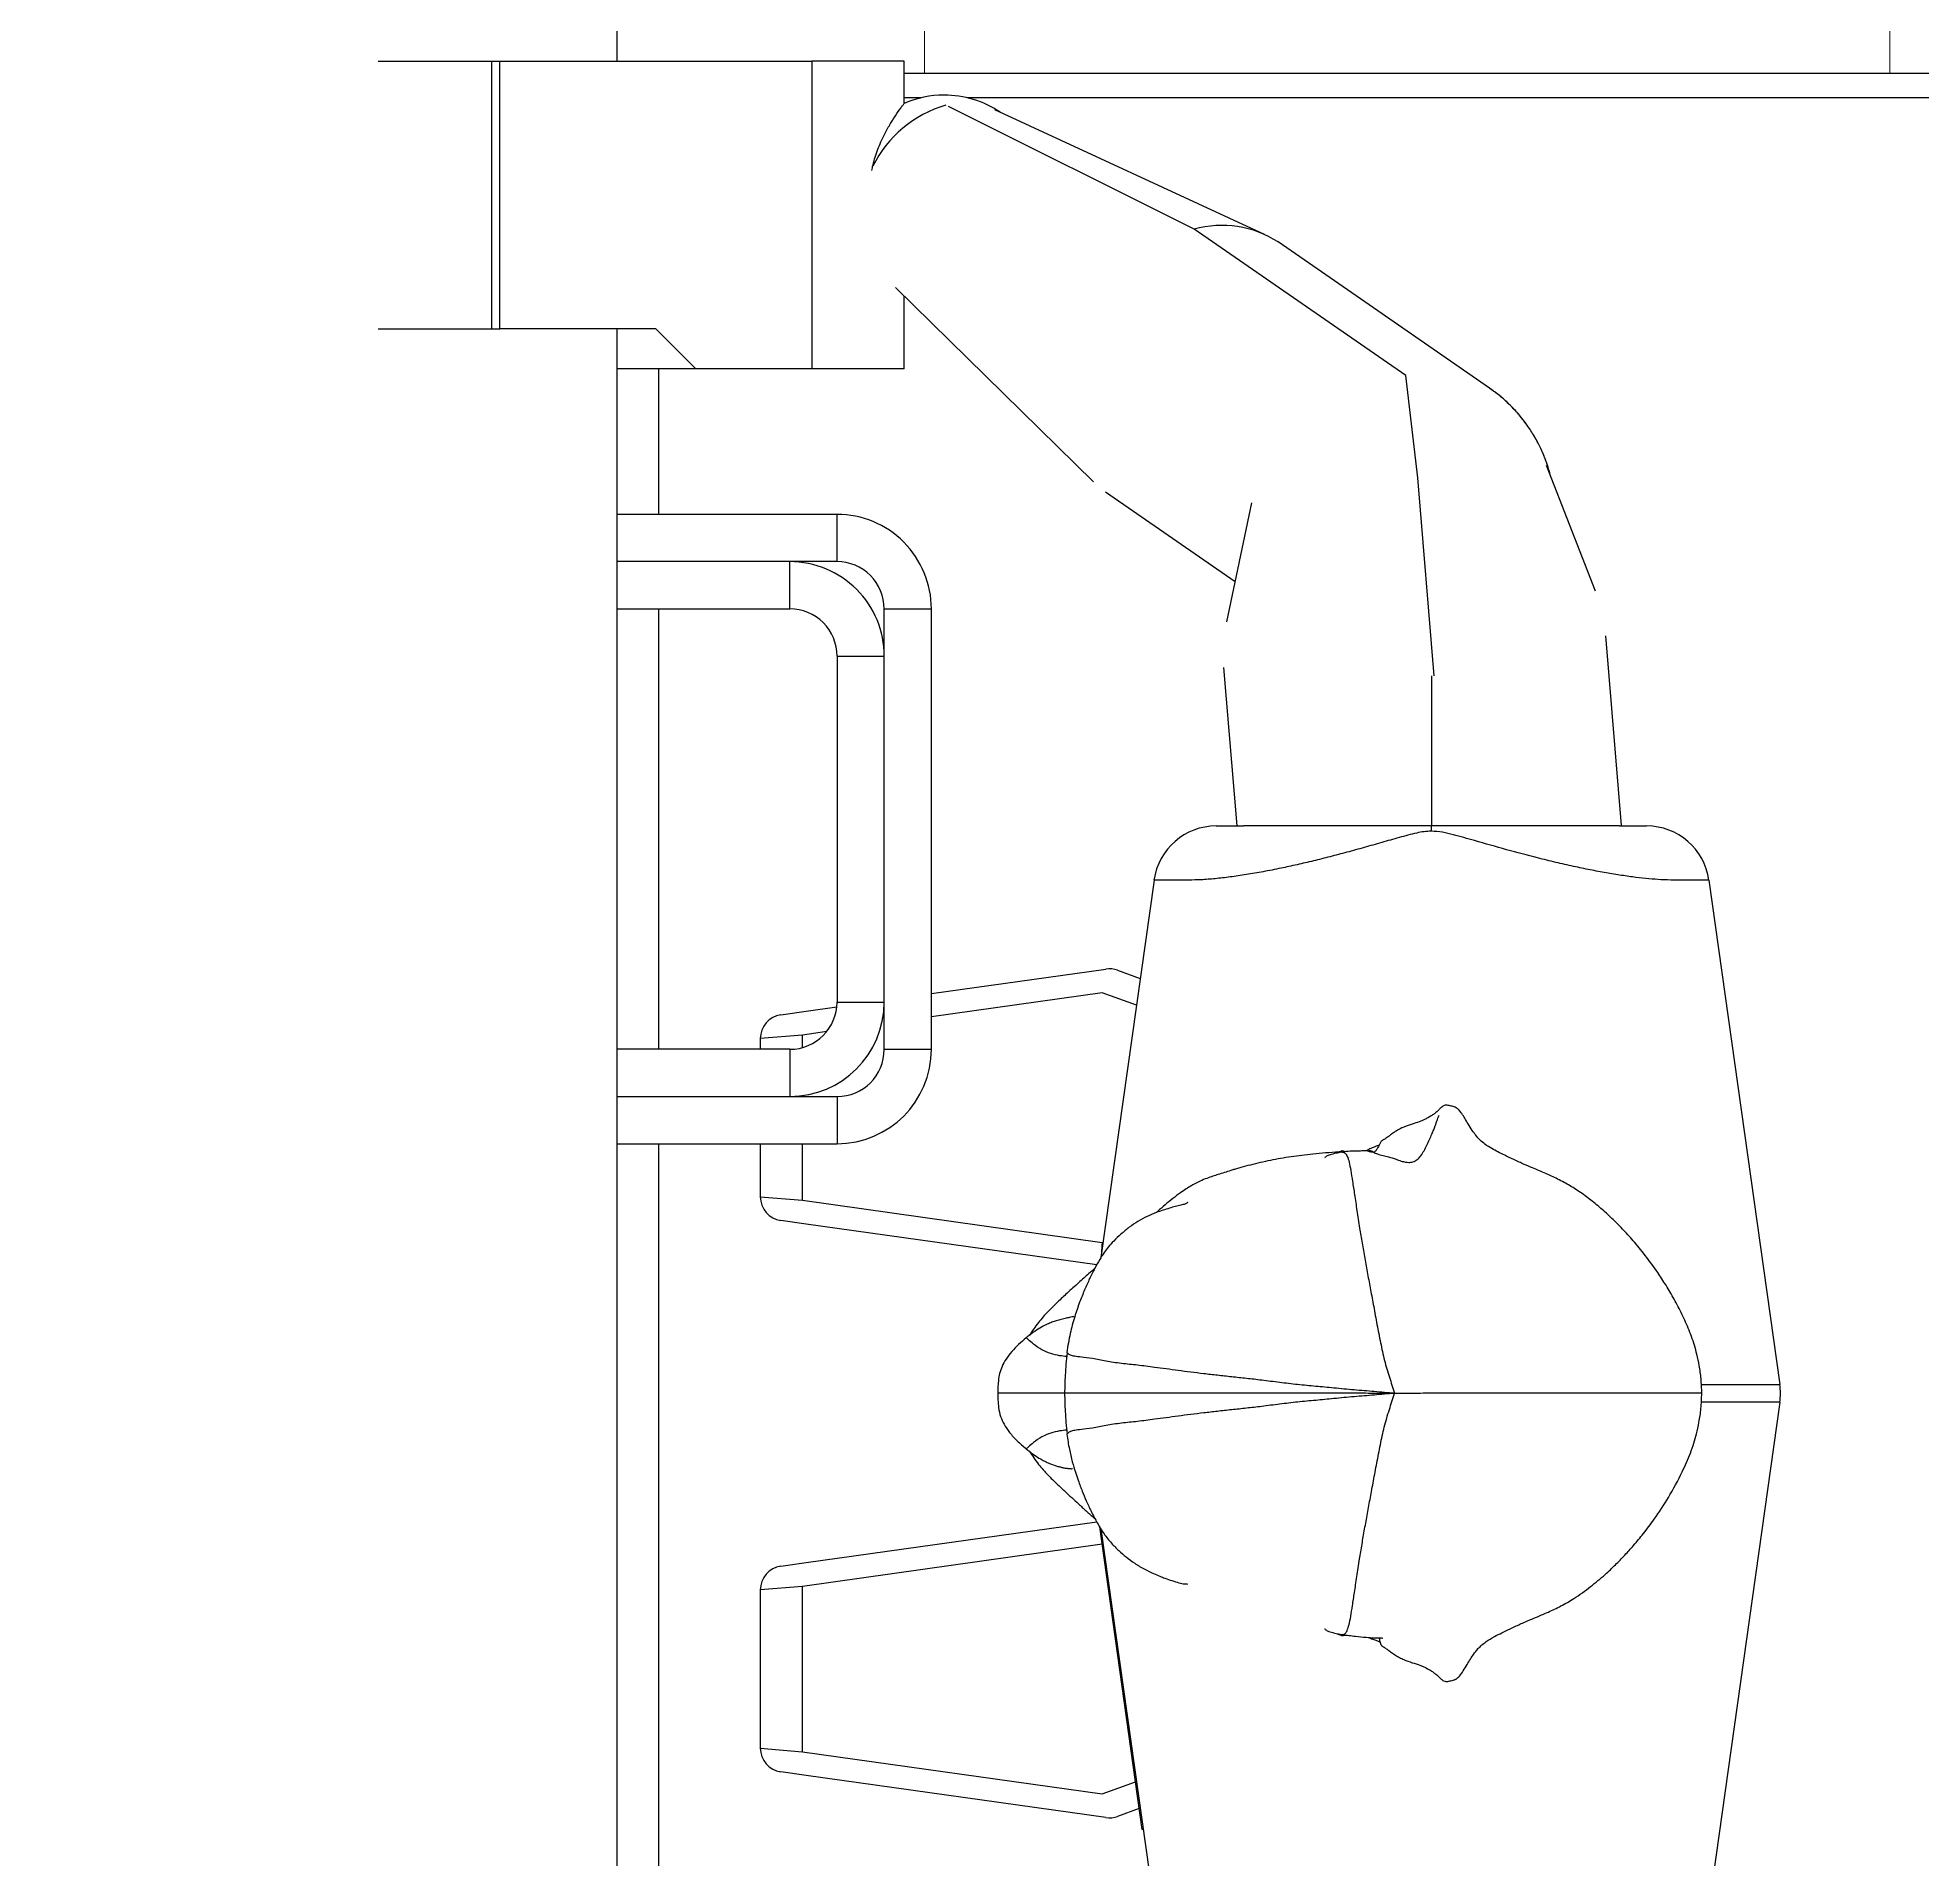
# Model space of a CAD drawing. Header units: inches. Extents: x -955375 to 106222, y -96450 to 64845.
# Drawn here: x 26848 to 27464, y 48174 to 48770 of the extents above; entities that cross this region are included whole.
import ezdxf

# ---------------------------------------------------------------- set-up
doc = ezdxf.new("R2010")
doc.units = ezdxf.units.IN
doc.header["$MEASUREMENT"] = 0
doc.linetypes.add('CONTINUA', pattern=[0])
doc.layers.add('ACHUTECH', color=24, linetype='Continuous', lineweight=18)
for name, color, linetype in [('DIBUJO', 2, 'Continuous'), ('Layer9', 7, 'Continuous'), ('maquinas', 7, 'Continuous')]:
    doc.layers.add(name, color=color, linetype=linetype)
doc.styles.get("Standard").update_dxf_attribs({"font": 'isocp2.shx'})
doc.dimstyles.new('SUPERPEQUEÑA', dxfattribs={"dimtxt": 0.1, "dimasz": 0.05, "dimexe": 0.1, "dimexo": 0.15, "dimgap": 0.05, "dimtad": 1, "dimzin": 0, "dimdsep": 46, "dimtxsty": 'Standard', "dimblk1": 'CRUZZ', "dimblk2": 'CRUZZ', "dimsah": 1, "dimcen": 0.03, "dimse1": 1, "dimse2": 1, "dimclrd": 109, "dimclre": 4, "dimclrt": 173, "dimadec": 0, "dimazin": 0, "dimtfac": 1, "dimtix": 1, "dimtmove": 1, "dimatfit": 3, "dimldrblk": 'CRUZZ', "dimfxl": 1, "dimtolj": 1, "dimtzin": 0, "dimlwd": -1, "dimarcsym": 0})

# ---------------------------------------------------------------- blocks, each defined once
blk = doc.blocks.new('CRUZ')
at = {"layer": 'DIBUJO', "color": 7, "lineweight": -3}
for p, q in [((-0.2, 0), (0.2, 0)), ((0, 0.2), (0, -0.2))]:
    blk.add_line(p, q, dxfattribs=at)
at = {"layer": 'DIBUJO', "color": 7, "lineweight": -3, "const_width": 0.05}
blk.add_lwpolyline([(0, 0, 1), (0, 0, 1)], format="xyb", close=True, dxfattribs=at)
blk = doc.blocks.new('CRUZZ')
at = {"layer": 'DIBUJO', "color": 3, "xscale": 10, "yscale": 10, "zscale": 10}
blk.add_blockref('CRUZ', (0, 0), dxfattribs=at)
blk = doc.blocks.new('*D178')
at = {"layer": 'ACHUTECH', "color": 7, "ltscale": 500, "transparency": 16777216}
blk.add_line((6285.44, 60544.62), (93195.31, 60544.62), dxfattribs=at)
at = {"layer": 'Defpoints', "color": 0, "linetype": 'CONTINUA', "ltscale": 500, "transparency": 16777216}
for p in [(93195.36, 60544.62), (93195.36, 48341.76), (6285.39, 47809.89)]:
    blk.add_point(p, dxfattribs=at)
at = {"layer": 'ACHUTECH', "color": 7, "linetype": 'CONTINUA', "ltscale": 500, "transparency": 16777216, "xscale": 0.05, "yscale": 0.05, "zscale": 0.05, "rotation": 180}
blk.add_blockref('CRUZZ', (6285.39, 60544.62), dxfattribs=at)
at = {"layer": 'ACHUTECH', "color": 7, "linetype": 'CONTINUA', "ltscale": 500, "transparency": 16777216, "xscale": 0.05, "yscale": 0.05, "zscale": 0.05}
blk.add_blockref('CRUZZ', (93195.36, 60544.62), dxfattribs=at)
at = {"layer": 'ACHUTECH', "color": 7, "linetype": 'CONTINUA', "lineweight": 13, "ltscale": 500, "transparency": 16777216, "insert": (49740.37, 60544.71), "char_height": 0.15, "attachment_point": 5}
blk.add_mtext('\\A1;86909.97', dxfattribs=at)
blk = doc.blocks.new('ertyuiop')
at = {"layer": 'maquinas', "color": 3, "linetype": 'Continuous'}
for p, q in [((1022444.63, 77402.12, 1.1), (1022444.63, 77365.95, 1.1)), ((1022530.15, 77402.12, 1.1), (1022530.15, 77365.95, 1.1)), ((1022444.63, 77365.95, 1.1), (1022444.63, 77363.25, 1.1)), ((1022530.15, 77365.95, 1.1), (1022444.63, 77365.95, 1.1)), ((1022444.63, 77313.44, 1.1), (1022444.63, 77363.25, 1.1)), ((1022444.63, 77363.25, 1.1), (1022530.15, 77363.25, 1.1)), ((1022530.15, 77365.95, 1.1), (1022530.15, 77363.25, 1.1)), ((1022530.15, 77363.25, 1.1), (1022530.15, 77263.63, 1.1)), ((1022444.63, 77325.91, 1.1), (1021764.53, 77325.91, 1.1)), ((1022184.33, 77325.91, 1.1), (1022184.33, 77255.56, 1.1)), ((1022199.4, 77325.91, 1.1), (1022199.4, 77270.63, 1.1)), ((1022214.48, 77270.63, 1.1), (1022214.48, 77325.91, 1.1)), ((1022355.19, 77325.91, 1.1), (1022355.19, 77270.63, 1.1)), ((1022370.27, 77270.63, 1.1), (1022370.27, 77325.91, 1.1)), ((1022385.34, 77255.56, 1.1), (1022385.34, 77325.91, 1.1)), ((1022431.86, 77300.67, 1.1), (1022431.86, 77325.91, 1.1)), ((1022836.61, 77325.91, 1.1), (1022530.15, 77325.91, 1.1)), ((1022431.86, 77300.67, 1.1), (1022444.63, 77313.44, 1.1)), ((1022184.33, 77312.64, 1.1), (1021777.29, 77312.64, 1.1)), ((1022355.19, 77312.64, 1.1), (1022214.48, 77312.64, 1.1)), ((1022431.86, 77312.64, 1.1), (1022385.34, 77312.64, 1.1)), ((1022431.86, 77263.63, 1.1), (1022431.86, 77300.67, 1.1)), ((1022214.48, 77270.63, 1.1), (1022199.4, 77270.63, 1.1)), ((1022199.4, 77270.63, 1.1), (1022199.4, 77255.56, 1.1)), ((1022355.19, 77270.63, 1.1), (1022370.27, 77270.63, 1.1)), ((1022370.27, 77255.56, 1.1), (1022370.27, 77270.63, 1.1)), ((1022431.86, 77234.11, 1.1), (1022431.86, 77263.63, 1.1)), ((1022530.15, 77263.63, 1.1), (1022431.86, 77263.63, 1.1)), ((1022530.15, 77234.11, 1.1), (1022530.15, 77263.63, 1.1)), ((1022199.4, 77255.56, 1.1), (1022184.33, 77255.56, 1.1)), ((1022229.56, 77255.56, 1.1), (1022229.56, 77240.48, 1.1)), ((1022340.11, 77255.56, 1.1), (1022229.56, 77255.56, 1.1)), ((1022340.11, 77255.56, 1.1), (1022340.11, 77240.48, 1.1)), ((1022370.27, 77255.56, 1.1), (1022385.34, 77255.56, 1.1)), ((1022214.48, 77240.48, 1.1), (1022229.56, 77240.48, 1.1)), ((1022214.48, 77240.48, 1.1), (1022214.48, 77225.4, 1.1)), ((1022229.56, 77240.48, 1.1), (1022340.11, 77240.48, 1.1)), ((1022340.11, 77240.48, 1.1), (1022355.19, 77240.48, 1.1)), ((1022355.19, 77240.48, 1.1), (1022355.19, 77225.4, 1.1)), ((1022431.86, 77234.11, 1.1), (1022455.21, 77234.11, 1.1)), ((1022516.63, 77234.11, 1.1), (1022530.15, 77234.11, 1.1)), ((1022518.43, 77228.74, 1.1), (1022518.43, 77234.11, 1.1)), ((1022526.29, 77234.11, 1.1), (1022526.29, 76733.29, 1.1)), ((1022214.48, 77225.4, 1.1), (1022355.19, 77225.4, 1.1)), ((1022518.43, 76844.28, 1.1), (1022518.43, 77213.95, 1.1))]:
    blk.add_line(p, q, dxfattribs=at)
at = {"layer": 'maquinas', "color": 0, "linetype": 'Continuous'}
for p, q in [((1021991.25, 77280.08, 1.1), (1021990.1, 77266.55, 1.1)), ((1022041.76, 77280.08, 1.1), (1021991.25, 77280.08, 1.1)), ((1022042.9, 77266.55, 1.1), (1022041.76, 77280.08, 1.1)), ((1022167.4, 77280.08, 1.1), (1022166.25, 77266.55, 1.1)), ((1022184.33, 77280.08, 1.1), (1022167.4, 77280.08, 1.1)), ((1022217.91, 77280.08, 1.1), (1022214.48, 77280.08, 1.1)), ((1022219.05, 77266.55, 1.1), (1022217.91, 77280.08, 1.1)), ((1021982.52, 77265.37, 1.1), (1021983.66, 77273.49, 1.1)), ((1022049.34, 77273.49, 1.1), (1022050.49, 77265.37, 1.1)), ((1022158.67, 77265.37, 1.1), (1022159.81, 77273.49, 1.1)), ((1022225.49, 77273.49, 1.1), (1022226.63, 77265.37, 1.1)), ((1021969.03, 77169.64, 1.1), (1021982.52, 77265.37, 1.1)), ((1021990.1, 77266.55, 1.1), (1021976.61, 77170.82, 1.1)), ((1021990.1, 77266.55, 1.1), (1022042.9, 77266.55, 1.1)), ((1022056.39, 77170.84, 1.1), (1022042.9, 77266.55, 1.1)), ((1022050.49, 77265.37, 1.1), (1022063.56, 77172.6, 1.1)), ((1022145.59, 77172.59, 1.1), (1022158.67, 77265.37, 1.1)), ((1022166.25, 77266.55, 1.1), (1022152.76, 77170.82, 1.1)), ((1022166.25, 77266.55, 1.1), (1022184.33, 77266.55, 1.1)), ((1022215.04, 77266.55, 1.1), (1022219.05, 77266.55, 1.1)), ((1022220.13, 77258.86, 1.1), (1022219.05, 77266.55, 1.1)), ((1022226.63, 77265.37, 1.1), (1022228.01, 77255.64, 1.1)), ((1022457.87, 77236.82, 1.1), (1022395.71, 77173.59, 1.1)), ((1022232.54, 77170.82, 1.1), (1022224.85, 77225.4, 1.1)), ((1022232.27, 77225.4, 1.1), (1022240.12, 77169.64, 1.1)), ((1022476.44, 77141.44, 1.1), (1022515.64, 77219.97, 1.1)), ((1022474.82, 77118.93, 1.1), (1022514.58, 77205.11, 1.1)), ((1022091.64, 77182.07, 1.1), (1022091.5, 77182.09, 1.1)), ((1022117.51, 77182.06, 1.1), (1022117.66, 77182.09, 1.1)), ((1022061.31, 77171.24, 1.1), (1021940.63, 77154.28, 1.1)), ((1021965.28, 77158.05, 1.1), (1022061.92, 77171.62, 1.1)), ((1021976.61, 77170.82, 1.1), (1021980.49, 77160.19, 1.1)), ((1022268.53, 77154.28, 1.1), (1022147.93, 77171.23, 1.1)), ((1022152.76, 77170.82, 1.1), (1022152.2, 77170.63, 1.1)), ((1022152.76, 77170.82, 1.1), (1022152.87, 77170.54, 1.1)), ((1022228.56, 77159.9, 1.1), (1022232.54, 77170.82, 1.1)), ((1022392.57, 77169.8, 1.1), (1022363.97, 77128.39, 1.1)), ((1021971.95, 77158.99, 1.1), (1021969.42, 77165.96, 1.1)), ((1022239.74, 77165.96, 1.1), (1022237.1, 77158.7, 1.1)), ((1021965.28, 77157.75, 1.1), (1021965.28, 77158.05, 1.1)), ((1021965.28, 77158.05, 1.1), (1021965.32, 77157.75, 1.1)), ((1022268.53, 77143.15, 1.1), (1022268.53, 77154.28, 1.1)), ((1022429.72, 77073.82, 1.1), (1022476.44, 77141.44, 1.1)), ((1022285.83, 77134.38, 1.1), (1022285.83, 77125.74, 1.1)), ((1022336.5, 77132.03, 1.1), (1022285.83, 77127.86, 1.1)), ((1022389.07, 77123.11, 1.1), (1022351.08, 77131.11, 1.1)), ((1022425.67, 77047.04, 1.1), (1022472.39, 77114.66, 1.1)), ((1022027.44, 77095.06, 1.1), (1022027.49, 77095.2, 1.1)), ((1022027.6, 77094.28, 1.1), (1022027.57, 77094.17, 1.1)), ((1022181.55, 77094.32, 1.1), (1022181.58, 77094.2, 1.1)), ((1022181.74, 77093.27, 1.1), (1022181.77, 77094.93, 1.1)), ((1022397.06, 77069.97, 1.1), (1022429.72, 77073.82, 1.1)), ((1022333.75, 77064.76, 1.1), (1022397.06, 77069.97, 1.1)), ((1022284.17, 77065.64, 1.1), (1022285.83, 77065.64, 1.1)), ((1022333.75, 77065.64, 1.1), (1022285.83, 77065.64, 1.1)), ((1022360.79, 77013.2, 1.1), (1022401.01, 77028.87, 1.1)), ((1022285.99, 77004.92, 1.1), (1022346.56, 77009.9, 1.1)), ((1022285.83, 77005.53, 1.1), (1022285.83, 76996.9, 1.1)), ((1022268.53, 76976.99, 1.1), (1022268.53, 76988.12, 1.1)), ((1022101.78, 76954.34, 1.1), (1021940.63, 76976.99, 1.1)), ((1022101.78, 76954.34, 1.1), (1022101.78, 76979.38, 1.1)), ((1022107.37, 76979.35, 1.1), (1022107.37, 76954.34, 1.1)), ((1022268.53, 76976.99, 1.1), (1022107.37, 76954.34, 1.1))]:
    blk.add_line(p, q, dxfattribs=at)
for centre, radius, start, end in [((1021991.25, 77272.42, 1.1), 7.66, 90.08509, 171.97931), ((1022041.76, 77272.42, 1.1), 7.66, 8.02069, 89.83237), ((1022167.4, 77272.42, 1.1), 7.66, 90.08509, 171.97931), ((1022217.91, 77272.42, 1.1), 7.66, 8.02069, 89.83237), ((1022229.56, 77270.63, 1.1), 15.08, 180, 270), ((1022479.78, 77210.26, 1.1), 37.79, 16.24114, 63.65553), ((1022487.39, 77221.34, 1.1), 31.91, 0, 23.57818), ((1022487.39, 77221.34, 1.1), 31.91, 325.94333, 0), ((1021976.61, 77168.57, 1.1), 7.66, 171.97931, 200), ((1022149.71, 77147.93, 1.1), 23.09, 82.40766, 90.74952), ((1022232.54, 77168.57, 1.1), 7.66, 340, 8.02069), ((1022265.73, 77134.38, 1.1), 20.1, 0, 82), ((1022445.12, 77132.48, 1.1), 32.57, 326.82542, 15.96393), ((1022265.73, 76996.9, 1.1), 20.1, 278, 0), ((1022104.58, 76974.25, 1.1), 20.1, 262, 278)]:
    blk.add_arc(centre, radius, start, end, dxfattribs=at)
at = {"layer": 'maquinas', "color": 3, "linetype": 'Continuous'}
for centre, radius, start, end in [((1022229.56, 77270.63, 1.1), 30.15, 180, 270), ((1022340.11, 77270.63, 1.1), 15.08, 270, 0), ((1022340.11, 77270.63, 1.1), 30.15, 270, 0), ((1022214.48, 77255.56, 1.1), 30.15, 180, 270), ((1022214.48, 77255.56, 1.1), 15.08, 180, 270), ((1022355.19, 77255.56, 1.1), 15.08, 270, 0), ((1022355.19, 77255.56, 1.1), 30.15, 270, 0)]:
    blk.add_arc(centre, radius, start, end, dxfattribs=at)
at = {"layer": 'maquinas', "color": 0, "linetype": 'Continuous'}
for points, knots in [([(1022495.19, 77244.47, 1.1), (1022495.81, 77244.34, 1.1), (1022497.29, 77244.03, 1.1), (1022499.56, 77243.36, 1.1), (1022502.01, 77242.51, 1.1), (1022504.21, 77241.6, 1.1), (1022506.14, 77240.7, 1.1), (1022507.83, 77239.83, 1.1), (1022509.44, 77238.94, 1.1), (1022510.82, 77238.11, 1.1), (1022512.69, 77236.94, 1.1), (1022514.12, 77235.96, 1.1), (1022515.36, 77235.07, 1.1), (1022515.94, 77234.63, 1.1), (1022516.5, 77234.21, 1.1), (1022516.58, 77234.15, 1.1), (1022516.63, 77234.11, 1.1)], [0, 0, 0, 0, 0.056019, 0.132909, 0.21147, 0.290639, 0.352483, 0.415075, 0.478073, 0.54195, 0.589818, 0.735496, 0.775925, 0.857783, 0.899341, 1, 1, 1, 1]), ([(1022104.58, 77204.18, 1.1), (1022103.88, 77204.17, 1.1), (1022102.36, 77204.17, 1.1), (1022099.86, 77203.98, 1.1), (1022097.21, 77203.4, 1.1), (1022094.53, 77202.18, 1.1), (1022091.94, 77200.37, 1.1), (1022089.29, 77198, 1.1), (1022087.66, 77196.1, 1.1), (1022086.81, 77195.13, 1.1)], [0, 0, 0, 0, 0.100079, 0.219086, 0.360481, 0.487886, 0.640109, 0.814151, 1, 1, 1, 1]), ([(1022104.58, 77182.86, 1.1), (1022104.58, 77183.23, 1.1), (1022104.58, 77184.55, 1.1), (1022104.58, 77186.95, 1.1), (1022104.58, 77190.08, 1.1), (1022104.58, 77193.1, 1.1), (1022104.58, 77196.17, 1.1), (1022104.58, 77199.41, 1.1), (1022104.58, 77201.92, 1.1), (1022104.58, 77203.36, 1.1), (1022104.58, 77203.98, 1.1), (1022104.58, 77204.23, 1.1), (1022104.58, 77204.16, 1.1), (1022104.58, 77204.16, 1.1)], [0, 0, 0, 0, 0.046214, 0.164162, 0.284339, 0.40524, 0.52847, 0.656237, 0.790075, 0.89314, 0.944567, 0.994164, 1, 1, 1, 1]), ([(1022122.34, 77195.13, 1.1), (1022121.64, 77195.94, 1.1), (1022120.26, 77197.57, 1.1), (1022117.98, 77199.72, 1.1), (1022115.63, 77201.53, 1.1), (1022113.28, 77202.86, 1.1), (1022110.96, 77203.65, 1.1), (1022108.08, 77204.15, 1.1), (1022105.96, 77204.17, 1.1), (1022104.58, 77204.18, 1.1)], [0, 0, 0, 0, 0.154889, 0.307782, 0.45126, 0.580303, 0.695367, 0.801791, 1, 1, 1, 1]), ([(1022086.1, 77194.13, 1.1), (1022084.66, 77193.17, 1.1), (1022081.96, 77191.37, 1.1), (1022078.59, 77188.3, 1.1), (1022075.78, 77185.47, 1.1), (1022073.4, 77182.92, 1.1), (1022071.28, 77180.61, 1.1), (1022069.17, 77178.33, 1.1), (1022067, 77175.93, 1.1), (1022065.41, 77174.15, 1.1), (1022064.62, 77173.2, 1.1), (1022064.55, 77173.12, 1.1)], [0, 0, 0, 0, 0.170436, 0.320973, 0.452344, 0.567929, 0.669129, 0.766537, 0.877222, 0.989922, 1, 1, 1, 1]), ([(1022086.82, 77195.13, 1.1), (1022086.23, 77194.38, 1.1), (1022085.2, 77193.06, 1.1), (1022084, 77191.22, 1.1), (1022083.21, 77189.83, 1.1), (1022082.7, 77188.82, 1.1), (1022082.33, 77188.03, 1.1), (1022081.81, 77186.8, 1.1), (1022081.37, 77185.42, 1.1), (1022080.94, 77183.82, 1.1), (1022080.72, 77182.79, 1.1), (1022080.61, 77181.71, 1.1), (1022080.51, 77180.82, 1.1), (1022080.49, 77180.4, 1.1), (1022080.54, 77180.38, 1.1), (1022080.56, 77180.37, 1.1)], [0, 0, 0, 0, 0.143037, 0.252837, 0.333733, 0.387609, 0.425784, 0.467142, 0.594363, 0.650546, 0.724115, 0.824531, 0.936329, 0.979806, 1, 1, 1, 1]), ([(1022092.83, 77182.17, 1.1), (1022092.76, 77182.92, 1.1), (1022092.6, 77184.6, 1.1), (1022091.93, 77187.3, 1.1), (1022090.81, 77190.14, 1.1), (1022088.97, 77192.65, 1.1), (1022087.62, 77194.22, 1.1), (1022087.06, 77194.88, 1.1), (1022086.83, 77195.15, 1.1), (1022086.84, 77195.1, 1.1), (1022086.84, 77195.09, 1.1)], [0, 0, 0, 0, 0.145986, 0.326806, 0.508392, 0.69472, 0.83487, 0.906024, 0.9757, 1, 1, 1, 1]), ([(1022116.32, 77182.17, 1.1), (1022116.4, 77182.92, 1.1), (1022116.55, 77184.6, 1.1), (1022117.23, 77187.3, 1.1), (1022118.34, 77190.14, 1.1), (1022120.18, 77192.65, 1.1), (1022121.54, 77194.22, 1.1), (1022122.09, 77194.88, 1.1), (1022122.33, 77195.15, 1.1), (1022122.31, 77195.1, 1.1), (1022122.31, 77195.09, 1.1)], [0, 0, 0, 0, 0.145729, 0.32629, 0.507475, 0.693478, 0.83338, 0.904408, 0.973962, 1, 1, 1, 1]), ([(1022129.04, 77179.85, 1.1), (1022129.05, 77179.85, 1.1), (1022129.1, 77179.85, 1.1), (1022129.06, 77180.14, 1.1), (1022128.88, 77180.94, 1.1), (1022128.58, 77182.26, 1.1), (1022128.19, 77183.89, 1.1), (1022127.78, 77185.46, 1.1), (1022127.28, 77186.95, 1.1), (1022126.62, 77188.52, 1.1), (1022125.68, 77190.36, 1.1), (1022124.27, 77192.64, 1.1), (1022123.04, 77194.23, 1.1), (1022122.34, 77195.13, 1.1)], [0, 0, 0, 0, 0.015582, 0.057939, 0.150987, 0.244181, 0.340588, 0.431068, 0.507204, 0.589003, 0.693622, 0.82751, 1, 1, 1, 1]), ([(1022144.42, 77173.24, 1.1), (1022143.89, 77173.86, 1.1), (1022142.42, 77175.59, 1.1), (1022139.77, 77178.51, 1.1), (1022136.76, 77181.83, 1.1), (1022133.73, 77185.11, 1.1), (1022130.64, 77188.22, 1.1), (1022127.16, 77191.39, 1.1), (1022124.46, 77193.2, 1.1), (1022123.06, 77194.13, 1.1)], [0, 0, 0, 0, 0.081138, 0.227347, 0.391567, 0.527094, 0.673598, 0.831222, 1, 1, 1, 1]), ([(1022091.5, 77182.14, 1.1), (1022089.9, 77181.89, 1.1), (1022086.94, 77181.42, 1.1), (1022082.9, 77180.48, 1.1), (1022079.6, 77179.49, 1.1), (1022077.02, 77178.61, 1.1), (1022075.01, 77177.87, 1.1), (1022072.82, 77177.01, 1.1), (1022070.11, 77175.87, 1.1), (1022066.68, 77174.27, 1.1), (1022063.18, 77172.45, 1.1), (1022059.75, 77170.39, 1.1), (1022056.81, 77168.03, 1.1), (1022054.38, 77165.62, 1.1), (1022052.21, 77163.12, 1.1), (1022050.18, 77160.39, 1.1), (1022048.45, 77157.45, 1.1), (1022047.15, 77154.72, 1.1), (1022046.2, 77152.52, 1.1), (1022045.35, 77150.41, 1.1), (1022044.65, 77148.3, 1.1), (1022043.98, 77146.2, 1.1), (1022043.69, 77144.67, 1.1), (1022043.71, 77143.72, 1.1), (1022043.6, 77143.51, 1.1), (1022043.6, 77143.56, 1.1), (1022043.6, 77143.57, 1.1)], [0, 0, 0, 0, 0.061294, 0.114018, 0.157584, 0.191914, 0.217122, 0.238479, 0.281166, 0.328861, 0.385123, 0.440752, 0.491143, 0.536299, 0.576801, 0.621453, 0.670973, 0.712298, 0.742557, 0.766738, 0.809214, 0.861468, 0.923185, 0.956854, 0.992223, 1, 1, 1, 1]), ([(1022104.58, 77182.86, 1.1), (1022102.65, 77182.81, 1.1), (1022098.32, 77182.71, 1.1), (1022094.02, 77182.3, 1.1), (1022091.64, 77182.07, 1.1)], [0, 0, 0, 0, 0.445859, 1, 1, 1, 1]), ([(1022104.57, 77077.43, 1.1), (1022104.39, 77079.58, 1.1), (1022104.03, 77083.88, 1.1), (1022103.49, 77090.35, 1.1), (1022102.93, 77096.59, 1.1), (1022102.33, 77102.61, 1.1), (1022101.82, 77108.39, 1.1), (1022101.12, 77114.15, 1.1), (1022100.4, 77119.68, 1.1), (1022099.82, 77124.79, 1.1), (1022099.32, 77129.48, 1.1), (1022098.82, 77134.04, 1.1), (1022098.15, 77139.87, 1.1), (1022097.3, 77146.66, 1.1), (1022096.32, 77153.74, 1.1), (1022095.55, 77159.59, 1.1), (1022095.09, 77164.74, 1.1), (1022094.34, 77169.73, 1.1), (1022093.37, 77174.03, 1.1), (1022093, 77177.48, 1.1), (1022092.77, 77179.66, 1.1), (1022092.44, 77181.07, 1.1), (1022091.98, 77181.59, 1.1), (1022091.72, 77182.05, 1.1), (1022091.64, 77182.07, 1.1), (1022091.64, 77182.07, 1.1)], [0, 0, 0, 0, 0.042709, 0.085365, 0.128295, 0.166572, 0.204897, 0.243055, 0.281225, 0.314931, 0.34891, 0.382957, 0.417098, 0.485633, 0.554404, 0.609565, 0.664992, 0.720658, 0.776599, 0.832909, 0.880099, 0.927556, 0.975284, 0.999364, 1, 1, 1, 1]), ([(1022104.57, 77077.43, 1.1), (1022104.57, 77079.67, 1.1), (1022104.58, 77084.16, 1.1), (1022104.58, 77090.88, 1.1), (1022104.58, 77097.33, 1.1), (1022104.58, 77103.5, 1.1), (1022104.58, 77109.35, 1.1), (1022104.58, 77115.19, 1.1), (1022104.58, 77120.82, 1.1), (1022104.58, 77125.98, 1.1), (1022104.58, 77130.74, 1.1), (1022104.58, 77135.38, 1.1), (1022104.58, 77140.32, 1.1), (1022104.58, 77145.4, 1.1), (1022104.58, 77150.65, 1.1), (1022104.58, 77156.02, 1.1), (1022104.58, 77161.17, 1.1), (1022104.58, 77166.48, 1.1), (1022104.58, 77171.62, 1.1), (1022104.58, 77175.99, 1.1), (1022104.58, 77179.22, 1.1), (1022104.58, 77181.15, 1.1), (1022104.58, 77182.2, 1.1), (1022104.58, 77182.8, 1.1), (1022104.58, 77182.74, 1.1), (1022104.58, 77182.86, 1.1), (1022104.58, 77182.89, 1.1)], [0, 0, 0, 0, 0.044981, 0.089957, 0.134776, 0.174262, 0.213587, 0.252061, 0.291387, 0.326093, 0.360773, 0.395399, 0.429981, 0.476144, 0.522408, 0.568696, 0.624369, 0.680245, 0.736163, 0.792182, 0.848397, 0.883541, 0.918756, 0.953882, 0.989023, 1, 1, 1, 1]), ([(1022117.51, 77182.07, 1.1), (1022115.13, 77182.3, 1.1), (1022110.83, 77182.71, 1.1), (1022106.51, 77182.81, 1.1), (1022104.58, 77182.86, 1.1)], [0, 0, 0, 0, 0.554141, 1, 1, 1, 1]), ([(1022104.59, 77077.43, 1.1), (1022104.77, 77079.58, 1.1), (1022105.12, 77083.89, 1.1), (1022105.67, 77090.35, 1.1), (1022106.23, 77096.59, 1.1), (1022106.82, 77102.61, 1.1), (1022107.33, 77108.39, 1.1), (1022108.05, 77114.14, 1.1), (1022108.75, 77119.68, 1.1), (1022109.34, 77124.78, 1.1), (1022109.83, 77129.49, 1.1), (1022110.33, 77134.05, 1.1), (1022111.01, 77139.86, 1.1), (1022111.85, 77146.66, 1.1), (1022112.84, 77153.73, 1.1), (1022113.61, 77159.59, 1.1), (1022114.07, 77164.72, 1.1), (1022114.82, 77169.74, 1.1), (1022115.79, 77174.02, 1.1), (1022116.16, 77177.48, 1.1), (1022116.38, 77179.66, 1.1), (1022116.72, 77181.07, 1.1), (1022117.18, 77181.59, 1.1), (1022117.44, 77182.05, 1.1), (1022117.51, 77182.06, 1.1), (1022117.51, 77182.06, 1.1)], [0, 0, 0, 0, 0.042709, 0.085427, 0.128312, 0.166568, 0.2049, 0.242942, 0.28123, 0.314958, 0.348902, 0.382954, 0.417092, 0.485628, 0.5544, 0.609562, 0.66498, 0.720648, 0.77659, 0.832904, 0.880094, 0.927557, 0.975285, 0.999358, 1, 1, 1, 1]), ([(1022165.62, 77143.65, 1.1), (1022165.61, 77143.63, 1.1), (1022165.58, 77143.54, 1.1), (1022165.37, 77143.73, 1.1), (1022164.96, 77144.29, 1.1), (1022164.74, 77145.69, 1.1), (1022164.33, 77147.4, 1.1), (1022163.72, 77149.28, 1.1), (1022163.1, 77151.37, 1.1), (1022162.29, 77153.77, 1.1), (1022161.16, 77156.46, 1.1), (1022159.56, 77159.44, 1.1), (1022157.66, 77162.22, 1.1), (1022155.52, 77164.8, 1.1), (1022153.38, 77167.04, 1.1), (1022151.39, 77168.81, 1.1), (1022149.43, 77170.31, 1.1), (1022147.17, 77171.76, 1.1), (1022144.44, 77173.26, 1.1), (1022141.18, 77174.89, 1.1), (1022137.57, 77176.52, 1.1), (1022133.5, 77178.14, 1.1), (1022128.86, 77179.75, 1.1), (1022123.53, 77181.2, 1.1), (1022119.69, 77181.81, 1.1), (1022117.66, 77182.14, 1.1)], [0, 0, 0, 0, 0.006908, 0.039439, 0.076711, 0.118776, 0.160584, 0.200949, 0.239656, 0.27661, 0.32339, 0.368466, 0.413419, 0.458326, 0.500631, 0.534472, 0.562715, 0.598668, 0.643074, 0.690283, 0.739796, 0.793035, 0.853774, 0.922913, 1, 1, 1, 1]), ([(1022181.66, 77095.18, 1.1), (1022181.57, 77096.62, 1.1), (1022181.39, 77099.47, 1.1), (1022181.04, 77103.38, 1.1), (1022180.6, 77107.05, 1.1), (1022180.13, 77110.46, 1.1), (1022179.63, 77113.71, 1.1), (1022179, 77117, 1.1), (1022178.3, 77120.24, 1.1), (1022177.55, 77123.4, 1.1), (1022176.87, 77126, 1.1), (1022176.32, 77127.9, 1.1), (1022175.79, 77129.62, 1.1), (1022175.19, 77131.45, 1.1), (1022174.64, 77133.2, 1.1), (1022174.05, 77135.11, 1.1), (1022173.51, 77136.77, 1.1), (1022172.77, 77138.67, 1.1), (1022171.88, 77140.55, 1.1), (1022170.94, 77142.28, 1.1), (1022169.85, 77144.07, 1.1), (1022168.44, 77146.14, 1.1), (1022166.74, 77148.4, 1.1), (1022164.81, 77150.72, 1.1), (1022163.31, 77152.45, 1.1), (1022162.5, 77153.32, 1.1), (1022162.36, 77153.47, 1.1)], [0, 0, 0, 0, 0.064177, 0.127774, 0.185382, 0.242032, 0.297097, 0.348244, 0.395957, 0.441041, 0.48315, 0.502437, 0.521358, 0.560979, 0.609444, 0.648558, 0.69249, 0.731814, 0.758263, 0.784089, 0.811262, 0.841478, 0.888633, 0.940792, 0.990227, 1, 1, 1, 1]), ([(1022284.17, 77065.64, 1.1), (1022284.13, 77066.42, 1.1), (1022284.06, 77068.01, 1.1), (1022283.36, 77071.46, 1.1), (1022282.14, 77075.97, 1.1), (1022280.53, 77081.56, 1.1), (1022278.94, 77087.13, 1.1), (1022277.41, 77092.65, 1.1), (1022275.98, 77098.07, 1.1), (1022274.65, 77103.39, 1.1), (1022273.42, 77108.62, 1.1), (1022272.26, 77113.99, 1.1), (1022271.19, 77119.43, 1.1), (1022270.25, 77124.86, 1.1), (1022269.5, 77130.01, 1.1), (1022268.95, 77134.84, 1.1), (1022268.59, 77139.31, 1.1), (1022268.55, 77141.87, 1.1), (1022268.53, 77143.15, 1.1)], [0, 0, 0, 0, 0.024804, 0.049951, 0.110947, 0.172218, 0.234156, 0.296359, 0.357642, 0.419208, 0.481678, 0.544467, 0.617317, 0.6907, 0.765796, 0.841494, 0.920393, 1, 1, 1, 1]), ([(1022285.83, 77065.64, 1.1), (1022285.83, 77067.68, 1.1), (1022285.83, 77071.8, 1.1), (1022285.83, 77077.52, 1.1), (1022285.83, 77082.79, 1.1), (1022285.83, 77087.61, 1.1), (1022285.83, 77092.32, 1.1), (1022285.83, 77096.83, 1.1), (1022285.83, 77101.09, 1.1), (1022285.83, 77105.09, 1.1), (1022285.83, 77108.86, 1.1), (1022285.83, 77112.31, 1.1), (1022285.83, 77115.4, 1.1), (1022285.83, 77118.13, 1.1), (1022285.83, 77120.53, 1.1), (1022285.83, 77122.74, 1.1), (1022285.83, 77124.64, 1.1), (1022285.83, 77125.37, 1.1), (1022285.83, 77125.74, 1.1)], [0, 0, 0, 0, 0.070244, 0.141222, 0.198704, 0.256586, 0.315726, 0.375301, 0.432784, 0.490665, 0.549806, 0.609381, 0.667063, 0.724744, 0.783885, 0.84346, 0.921231, 1, 1, 1, 1]), ([(1022029.41, 77099.62, 1.1), (1022029.38, 77099.65, 1.1), (1022029.27, 77099.76, 1.1), (1022028.86, 77099.29, 1.1), (1022028.38, 77098.11, 1.1), (1022027.93, 77096.44, 1.1), (1022027.66, 77094.91, 1.1), (1022027.56, 77094.29, 1.1)], [0, 0, 0, 0, 0.074385, 0.316279, 0.564479, 0.824782, 1, 1, 1, 1]), ([(1022181.59, 77094.32, 1.1), (1022181.49, 77094.93, 1.1), (1022181.22, 77096.45, 1.1), (1022180.78, 77098.1, 1.1), (1022180.32, 77099.27, 1.1), (1022179.93, 77099.74, 1.1), (1022179.81, 77099.63, 1.1), (1022179.79, 77099.6, 1.1)], [0, 0, 0, 0, 0.173291, 0.431828, 0.679529, 0.922665, 1, 1, 1, 1]), ([(1022027.51, 77094.18, 1.1), (1022027.32, 77092.75, 1.1), (1022026.97, 77090.08, 1.1), (1022026.67, 77086.56, 1.1), (1022026.46, 77084.02, 1.1), (1022026.45, 77082.34, 1.1), (1022026.42, 77081.32, 1.1), (1022026.41, 77081.21, 1.1), (1022026.4, 77081.16, 1.1)], [0, 0, 0, 0, 0.20876, 0.389743, 0.546035, 0.69616, 0.84707, 1, 1, 1, 1]), ([(1022027.36, 77093.36, 1.1), (1022027.27, 77093.54, 1.1), (1022027.03, 77094.06, 1.1), (1022027.28, 77094.51, 1.1), (1022027.38, 77094.85, 1.1), (1022027.43, 77095.02, 1.1)], [0, 0, 0, 0, 0.211436, 0.609782, 1, 1, 1, 1]), ([(1022027.49, 77095.22, 1.1), (1022027.46, 77094.77, 1.1), (1022027.42, 77093.97, 1.1), (1022027.31, 77093.04, 1.1), (1022027.29, 77092.47, 1.1), (1022027.29, 77092.44, 1.1)], [0, 0, 0, 0, 0.545819, 0.978242, 1, 1, 1, 1]), ([(1022027.49, 77095.2, 1.1), (1022027.5, 77095.29, 1.1), (1022027.52, 77095.46, 1.1), (1022027.7, 77095.56, 1.1), (1022027.8, 77095.6, 1.1)], [0, 0, 0, 0, 0.508108, 1, 1, 1, 1]), ([(1022027.57, 77094.17, 1.1), (1022027.54, 77094.07, 1.1), (1022027.43, 77093.76, 1.1), (1022027.84, 77093.15, 1.1), (1022028.69, 77092.57, 1.1), (1022030.61, 77091.94, 1.1), (1022033.21, 77091.42, 1.1), (1022036.68, 77090.89, 1.1), (1022040.82, 77090.24, 1.1), (1022045.98, 77089.49, 1.1), (1022051.22, 77088.69, 1.1), (1022056.35, 77087.83, 1.1), (1022061.21, 77086.99, 1.1), (1022066.16, 77086.09, 1.1), (1022071.2, 77085.15, 1.1), (1022076.55, 77084.16, 1.1), (1022082.29, 77083.11, 1.1), (1022088.06, 77081.98, 1.1), (1022093.83, 77080.82, 1.1), (1022099.26, 77079.13, 1.1), (1022102.83, 77077.98, 1.1), (1022104.57, 77077.43, 1.1)], [0, 0, 0, 0, 0.028059, 0.088367, 0.150161, 0.212526, 0.275062, 0.337439, 0.39947, 0.461666, 0.523534, 0.572849, 0.62209, 0.671208, 0.72007, 0.76841, 0.816569, 0.864684, 0.910908, 0.956747, 1, 1, 1, 1]), ([(1022104.58, 76979.26, 1.1), (1022106.12, 76979.31, 1.1), (1022109.08, 76979.41, 1.1), (1022113.25, 76980.02, 1.1), (1022116.83, 76980.75, 1.1), (1022120.86, 76981.81, 1.1), (1022125.33, 76983.53, 1.1), (1022130.42, 76985.83, 1.1), (1022135.16, 76988.33, 1.1), (1022139.55, 76990.93, 1.1), (1022144.29, 76994.05, 1.1), (1022149.06, 76997.59, 1.1), (1022153.66, 77001.43, 1.1), (1022157.52, 77004.96, 1.1), (1022160.93, 77008.4, 1.1), (1022164.1, 77011.95, 1.1), (1022167.07, 77015.64, 1.1), (1022169.68, 77019.34, 1.1), (1022171.63, 77022.62, 1.1), (1022173.01, 77025.26, 1.1), (1022173.96, 77027.21, 1.1), (1022174.89, 77029.25, 1.1), (1022175.77, 77031.32, 1.1), (1022176.67, 77033.54, 1.1), (1022177.73, 77036.08, 1.1), (1022179.14, 77039.15, 1.1), (1022180.49, 77041.95, 1.1), (1022181.63, 77044.31, 1.1), (1022182.85, 77046.53, 1.1), (1022184.04, 77048.46, 1.1), (1022185.47, 77050.14, 1.1), (1022186.96, 77051.45, 1.1), (1022188.67, 77052.7, 1.1), (1022190.45, 77053.81, 1.1), (1022192.35, 77054.91, 1.1), (1022193.84, 77055.84, 1.1), (1022194.82, 77056.6, 1.1), (1022195.35, 77057.14, 1.1), (1022195.59, 77057.42, 1.1), (1022195.77, 77057.65, 1.1), (1022195.92, 77057.89, 1.1), (1022196.11, 77058.28, 1.1), (1022196.27, 77058.78, 1.1), (1022196.37, 77059.38, 1.1), (1022196.48, 77060.02, 1.1), (1022196.65, 77060.44, 1.1), (1022196.69, 77061.26, 1.1), (1022196.35, 77061.97, 1.1), (1022195.87, 77062.53, 1.1), (1022195.49, 77062.94, 1.1), (1022195.12, 77063.31, 1.1), (1022194.71, 77063.73, 1.1), (1022194.31, 77064.16, 1.1), (1022193.71, 77064.97, 1.1), (1022193.09, 77065.94, 1.1), (1022192.47, 77066.99, 1.1), (1022191.94, 77067.99, 1.1), (1022191.36, 77069.31, 1.1), (1022190.77, 77071.29, 1.1), (1022189.94, 77073.88, 1.1), (1022188.92, 77076.01, 1.1), (1022187.96, 77077.56, 1.1), (1022187.19, 77078.58, 1.1), (1022186.54, 77079.48, 1.1), (1022186.09, 77080.14, 1.1), (1022185.83, 77080.53, 1.1), (1022185.62, 77080.89, 1.1), (1022185.45, 77081.18, 1.1), (1022185.33, 77081.4, 1.1), (1022185.2, 77081.61, 1.1), (1022185.01, 77081.78, 1.1), (1022184.34, 77082.16, 1.1), (1022183.37, 77082.61, 1.1), (1022182.31, 77083.18, 1.1), (1022181.66, 77083.76, 1.1), (1022181.52, 77084.53, 1.1), (1022181.75, 77085.56, 1.1), (1022182.11, 77086.34, 1.1), (1022182.02, 77087.45, 1.1), (1022181.94, 77089.36, 1.1), (1022181.97, 77091.71, 1.1), (1022181.76, 77093.32, 1.1), (1022181.65, 77094.18, 1.1)], [0, 0, 0, 0, 0.022152, 0.04261, 0.060235, 0.074557, 0.102327, 0.128828, 0.154604, 0.179097, 0.201946, 0.235884, 0.264269, 0.288046, 0.311364, 0.334741, 0.358359, 0.382407, 0.404661, 0.41608, 0.426489, 0.436311, 0.44806, 0.463003, 0.481357, 0.502212, 0.519472, 0.53195, 0.542822, 0.557004, 0.568496, 0.580331, 0.591347, 0.60539, 0.616055, 0.624587, 0.631338, 0.634128, 0.635405, 0.63665, 0.638194, 0.640269, 0.646283, 0.654448, 0.663157, 0.670692, 0.675451, 0.681177, 0.686002, 0.688071, 0.69064, 0.697844, 0.708038, 0.718416, 0.727933, 0.736093, 0.742814, 0.748435, 0.759825, 0.772625, 0.786893, 0.795242, 0.804503, 0.811858, 0.814597, 0.816809, 0.818674, 0.820468, 0.822468, 0.82484, 0.830445, 0.836498, 0.843269, 0.85075, 0.859071, 0.868602, 0.883331, 0.900407, 0.920413, 0.943513, 0.969772, 1, 1, 1, 1]), ([(1022181.58, 77094.2, 1.1), (1022181.62, 77094.09, 1.1), (1022181.73, 77093.76, 1.1), (1022181.31, 77093.13, 1.1), (1022180.44, 77092.55, 1.1), (1022178.49, 77091.92, 1.1), (1022175.87, 77091.41, 1.1), (1022172.38, 77090.88, 1.1), (1022168.2, 77090.22, 1.1), (1022163.02, 77089.46, 1.1), (1022157.76, 77088.66, 1.1), (1022152.62, 77087.8, 1.1), (1022147.75, 77086.95, 1.1), (1022142.79, 77086.05, 1.1), (1022137.73, 77085.11, 1.1), (1022132.36, 77084.11, 1.1), (1022126.6, 77083.06, 1.1), (1022120.84, 77081.92, 1.1), (1022115.13, 77080.77, 1.1), (1022109.79, 77079.1, 1.1), (1022106.3, 77077.98, 1.1), (1022104.59, 77077.43, 1.1)], [0, 0, 0, 0, 0.031334, 0.091628, 0.153384, 0.215699, 0.278175, 0.340484, 0.402456, 0.464593, 0.526394, 0.575662, 0.624857, 0.67392, 0.722727, 0.771003, 0.819125, 0.867132, 0.913128, 0.957319, 1, 1, 1, 1]), ([(1022181.66, 77095.18, 1.1), (1022181.66, 77095.32, 1.1), (1022181.65, 77095.5, 1.1), (1022181.42, 77095.59, 1.1), (1022181.36, 77095.61, 1.1)], [0, 0, 0, 0, 0.742228, 1, 1, 1, 1]), ([(1022181.77, 77094.91, 1.1), (1022181.74, 77094.99, 1.1), (1022181.7, 77095.09, 1.1), (1022181.67, 77095.16, 1.1), (1022181.66, 77095.18, 1.1)], [0, 0, 0, 0, 0.712013, 1, 1, 1, 1]), ([(1022181.74, 77093.25, 1.1), (1022181.85, 77093.49, 1.1), (1022182.1, 77094.09, 1.1), (1022181.98, 77094.4, 1.1), (1022181.9, 77094.59, 1.1)], [0, 0, 0, 0, 0.40339, 1, 1, 1, 1]), ([(1022026.6, 77085.54, 1.1), (1022026.54, 77085.46, 1.1), (1022026.41, 77085.28, 1.1), (1022026.22, 77084.89, 1.1), (1022026.04, 77084.36, 1.1), (1022025.77, 77083.56, 1.1), (1022025.48, 77082.81, 1.1), (1022025.21, 77082.26, 1.1), (1022025.12, 77082.06, 1.1)], [0, 0, 0, 0, 0.1318983, 0.3294237, 0.4730496, 0.6118368, 0.8649277, 1, 1, 1, 1]), ([(1022181.94, 77086.06, 1.1), (1022181.97, 77086.04, 1.1), (1022182.05, 77086, 1.1), (1022182.05, 77086.03, 1.1), (1022181.98, 77085.87, 1.1), (1022182.16, 77085.5, 1.1), (1022182.12, 77084.98, 1.1), (1022181.77, 77084.37, 1.1), (1022181.38, 77083.67, 1.1), (1022181.05, 77082.91, 1.1), (1022180.79, 77082.04, 1.1), (1022180.51, 77080.79, 1.1), (1022180.1, 77079.11, 1.1), (1022179.45, 77077.22, 1.1), (1022178.78, 77075.4, 1.1), (1022178.43, 77074.04, 1.1), (1022178.31, 77072.77, 1.1), (1022178.49, 77071.48, 1.1), (1022179.23, 77070.13, 1.1), (1022180.5, 77068.96, 1.1), (1022182.65, 77067.61, 1.1), (1022184.99, 77066.51, 1.1), (1022187.24, 77065.55, 1.1), (1022188.81, 77064.89, 1.1), (1022190.39, 77064.28, 1.1), (1022191.71, 77063.88, 1.1), (1022192.83, 77063.43, 1.1), (1022193.22, 77063.24, 1.1), (1022193.33, 77063.18, 1.1), (1022193.3, 77063.21, 1.1), (1022193.3, 77063.21, 1.1)], [0, 0, 0, 0, 0.029359, 0.078148, 0.124018, 0.17219, 0.214873, 0.251289, 0.281269, 0.305323, 0.325215, 0.345708, 0.38374, 0.439672, 0.47573, 0.505638, 0.528247, 0.557083, 0.589089, 0.625698, 0.666649, 0.750433, 0.788683, 0.821774, 0.855479, 0.914816, 0.968842, 0.984336, 0.998923, 1, 1, 1, 1]), ([(1022183.88, 77082.38, 1.1), (1022183.8, 77082.54, 1.1), (1022183.6, 77082.99, 1.1), (1022183.36, 77083.63, 1.1), (1022183.13, 77084.3, 1.1), (1022182.92, 77084.85, 1.1), (1022182.65, 77085.39, 1.1), (1022182.29, 77085.9, 1.1), (1022182.12, 77086.23, 1.1), (1022182.03, 77086.4, 1.1)], [0, 0, 0, 0, 0.083329, 0.222365, 0.326783, 0.434883, 0.58814, 0.79293, 1, 1, 1, 1]), ([(1022026.44, 77082.31, 1.1), (1022026.41, 77082.31, 1.1), (1022026.23, 77082.3, 1.1), (1022025.4, 77082.18, 1.1), (1022024.4, 77081.92, 1.1), (1022024.02, 77081.69, 1.1), (1022023.85, 77081.45, 1.1), (1022023.7, 77081.21, 1.1), (1022023.54, 77080.93, 1.1), (1022023.39, 77080.68, 1.1), (1022023.22, 77080.41, 1.1), (1022022.97, 77080.02, 1.1), (1022022.47, 77079.28, 1.1), (1022021.76, 77078.33, 1.1), (1022020.96, 77077.21, 1.1), (1022020.19, 77075.88, 1.1), (1022019.34, 77074.12, 1.1), (1022018.54, 77071.85, 1.1), (1022017.93, 77069.69, 1.1), (1022017.33, 77068.23, 1.1), (1022016.79, 77067.17, 1.1), (1022016.15, 77066.07, 1.1), (1022015.48, 77065.02, 1.1), (1022014.85, 77064.16, 1.1), (1022014.42, 77063.7, 1.1), (1022013.97, 77063.26, 1.1), (1022013.27, 77062.52, 1.1), (1022012.69, 77061.82, 1.1), (1022012.43, 77060.99, 1.1), (1022012.58, 77060.25, 1.1), (1022012.73, 77059.77, 1.1), (1022012.82, 77059.07, 1.1), (1022012.94, 77058.56, 1.1), (1022013.09, 77058.17, 1.1), (1022013.19, 77057.98, 1.1), (1022013.27, 77057.83, 1.1), (1022013.34, 77057.72, 1.1), (1022013.5, 77057.49, 1.1), (1022013.8, 77057.13, 1.1), (1022014.57, 77056.36, 1.1), (1022016, 77055.38, 1.1), (1022017.89, 77054.29, 1.1), (1022019.74, 77053.19, 1.1), (1022021.36, 77052.09, 1.1), (1022023.28, 77050.58, 1.1), (1022025.2, 77048.43, 1.1), (1022026.78, 77045.71, 1.1), (1022028.3, 77042.73, 1.1), (1022029.7, 77039.79, 1.1), (1022031.12, 77036.77, 1.1), (1022032.21, 77034.21, 1.1), (1022033.33, 77031.48, 1.1), (1022034.76, 77028.12, 1.1), (1022036.63, 77024.19, 1.1), (1022039.26, 77019.61, 1.1), (1022042.64, 77014.92, 1.1), (1022046.32, 77010.52, 1.1), (1022049.72, 77006.9, 1.1), (1022052.83, 77003.88, 1.1), (1022056.15, 77000.89, 1.1), (1022059.96, 76997.72, 1.1), (1022065.02, 76993.92, 1.1), (1022071.55, 76989.65, 1.1), (1022077.67, 76986.33, 1.1), (1022082.46, 76984.15, 1.1), (1022085.5, 76982.88, 1.1), (1022088.55, 76981.77, 1.1), (1022091.84, 76980.86, 1.1), (1022095.52, 76980.09, 1.1), (1022099.85, 76979.43, 1.1), (1022102.96, 76979.32, 1.1), (1022104.58, 76979.26, 1.1)], [0, 0, 0, 0, 0.0011951, 0.0079765, 0.0215378, 0.0288509, 0.0322065, 0.0350432, 0.0375283, 0.0387549, 0.0400387, 0.0429595, 0.0465831, 0.0563763, 0.0678083, 0.0777706, 0.0867105, 0.1030444, 0.117606, 0.1244283, 0.1324397, 0.1423128, 0.1540153, 0.1669164, 0.1795329, 0.1881878, 0.1936519, 0.2001504, 0.2068976, 0.213518, 0.2239335, 0.2348541, 0.2438754, 0.2471364, 0.2495128, 0.2503907, 0.2510857, 0.2522601, 0.2551135, 0.2589253, 0.2705107, 0.2845829, 0.296511, 0.308728, 0.3262828, 0.3498065, 0.3687174, 0.3848994, 0.4076516, 0.4317887, 0.4499133, 0.4677197, 0.4915656, 0.5186806, 0.5473369, 0.5863653, 0.6215988, 0.6475467, 0.6717725, 0.6952509, 0.7228151, 0.7551453, 0.8017627, 0.8539077, 0.8720242, 0.8902195, 0.9093986, 0.9264587, 0.9476556, 0.9726822, 1, 1, 1, 1]), ([(1022104.58, 76979.27, 1.1), (1022104.58, 76979.24, 1.1), (1022104.58, 76979.17, 1.1), (1022104.58, 76979.64, 1.1), (1022104.58, 76980.64, 1.1), (1022104.58, 76982.11, 1.1), (1022104.58, 76984.43, 1.1), (1022104.58, 76987.21, 1.1), (1022104.58, 76990.64, 1.1), (1022104.58, 76994.03, 1.1), (1022104.58, 76998.98, 1.1), (1022104.58, 77004.15, 1.1), (1022104.58, 77009.91, 1.1), (1022104.58, 77016.46, 1.1), (1022104.58, 77023.56, 1.1), (1022104.58, 77031.06, 1.1), (1022104.58, 77037.85, 1.1), (1022104.58, 77043.62, 1.1), (1022104.58, 77048.32, 1.1), (1022104.58, 77053.14, 1.1), (1022104.58, 77058.47, 1.1), (1022104.58, 77064.32, 1.1), (1022104.58, 77070.8, 1.1), (1022104.57, 77075.19, 1.1), (1022104.57, 77077.43, 1.1)], [0, 0, 0, 0, 0.029347, 0.065949, 0.111091, 0.162034, 0.215302, 0.268695, 0.322116, 0.375474, 0.428823, 0.482587, 0.536212, 0.590231, 0.644642, 0.698846, 0.752527, 0.783062, 0.813698, 0.844195, 0.875373, 0.915639, 0.956959, 1, 1, 1, 1]), ([(1022268.53, 76988.12, 1.1), (1022268.55, 76989.49, 1.1), (1022268.6, 76991.94, 1.1), (1022268.93, 76996.1, 1.1), (1022269.38, 77000.29, 1.1), (1022270.02, 77004.87, 1.1), (1022270.82, 77009.77, 1.1), (1022271.78, 77014.9, 1.1), (1022272.89, 77020.27, 1.1), (1022274.17, 77025.89, 1.1), (1022275.91, 77032.98, 1.1), (1022278.21, 77041.65, 1.1), (1022280.82, 77050.68, 1.1), (1022282.75, 77057.52, 1.1), (1022283.92, 77062.09, 1.1), (1022284.09, 77064.46, 1.1), (1022284.17, 77065.64, 1.1)], [0, 0, 0, 0, 0.0848107, 0.1515755, 0.2183405, 0.2868607, 0.3553818, 0.4220632, 0.488746, 0.5570698, 0.6253958, 0.7377001, 0.8516885, 0.9253659, 0.9627653, 1, 1, 1, 1]), ([(1022285.83, 77005.53, 1.1), (1022285.83, 77005.83, 1.1), (1022285.83, 77006.43, 1.1), (1022285.83, 77007.94, 1.1), (1022285.83, 77009.81, 1.1), (1022285.83, 77012, 1.1), (1022285.83, 77014.59, 1.1), (1022285.83, 77017.55, 1.1), (1022285.83, 77020.84, 1.1), (1022285.83, 77024.42, 1.1), (1022285.83, 77028.34, 1.1), (1022285.83, 77033.21, 1.1), (1022285.83, 77039.17, 1.1), (1022285.83, 77045.49, 1.1), (1022285.83, 77051.9, 1.1), (1022285.83, 77058.37, 1.1), (1022285.83, 77063.2, 1.1), (1022285.83, 77065.64, 1.1)], [0, 0, 0, 0, 0.065669, 0.131936, 0.189631, 0.247729, 0.306453, 0.366032, 0.423727, 0.481825, 0.540549, 0.600128, 0.687353, 0.774578, 0.834158, 0.916485, 1, 1, 1, 1]), ([(1022397.91, 77027.67, 1.1), (1022399.03, 77027.97, 1.1), (1022401.44, 77028.64, 1.1), (1022405.02, 77030.03, 1.1), (1022408.64, 77031.77, 1.1), (1022412.13, 77033.83, 1.1), (1022415.47, 77036.19, 1.1), (1022418.5, 77038.75, 1.1), (1022421.23, 77041.46, 1.1), (1022423.62, 77044.19, 1.1), (1022425.01, 77046.14, 1.1), (1022425.69, 77047.08, 1.1)], [0, 0, 0, 0, 0.1008985, 0.2161822, 0.3322084, 0.4490599, 0.5668488, 0.6857274, 0.7927352, 0.8996369, 1, 1, 1, 1]), ([(1022397.96, 77027.68, 1.1), (1022398.2, 77027.74, 1.1), (1022399.66, 77028.08, 1.1), (1022402.28, 77028.97, 1.1), (1022405.79, 77030.37, 1.1), (1022409.2, 77032.08, 1.1), (1022412.47, 77034.06, 1.1), (1022415.6, 77036.3, 1.1), (1022418.56, 77038.8, 1.1), (1022421.31, 77041.54, 1.1), (1022423.7, 77044.29, 1.1), (1022425.05, 77046.2, 1.1), (1022425.65, 77047.05, 1.1)], [0, 0, 0, 0, 0.021792, 0.130385, 0.23983, 0.350013, 0.460847, 0.572258, 0.684191, 0.796605, 0.909471, 1, 1, 1, 1])]:
    blk.add_open_spline(points, degree=3, knots=knots, dxfattribs=at)

msp = doc.modelspace()

# ---------------------------------------------------------------- linework, layer by layer
at = {"layer": 'ACHUTECH', "color": 4, "linetype": 'CONTINUA', "lineweight": 13, "ltscale": 500}
msp.add_lwpolyline([(26864.498, 49504.67), (27137.565, 49053.576), (27137.565, 48757.982), (27453.076, 48757.982), (27452.727, 50386.047), (26864.149, 50385.437)], dxfattribs=at)

# ---------------------------------------------------------------- block references
at = {"layer": 'Layer9', "xscale": 1.022831221183081, "yscale": 1.022831221183081, "zscale": 1.022831221183081, "rotation": 89.99999999999999}
msp.add_blockref('ertyuiop', (106128.406, -997113.837, -1.125), dxfattribs=at)

# ---------------------------------------------------------------- dimensions: what is measured, and where the dimension line sits
at = {"layer": 'ACHUTECH', "color": 7, "linetype": 'CONTINUA', "lineweight": 13, "ltscale": 500}
dim = msp.add_linear_dim(base=(93195.359, 60544.619), p1=(6285.39, 47809.886), p2=(93195.359, 48341.759), dimstyle='SUPERPEQUEÑA', override={"dimtxt": 0.15, "dimgap": 0.02, "dimclrd": 7, "dimclrt": 7, "dimfxl": 0.2}, dxfattribs=at)
dim.commit()
dim.dimension.update_dxf_attribs({"geometry": '*D178', "text_midpoint": (49740.375, 60544.714)})

doc.saveas('drawing.dxf')
